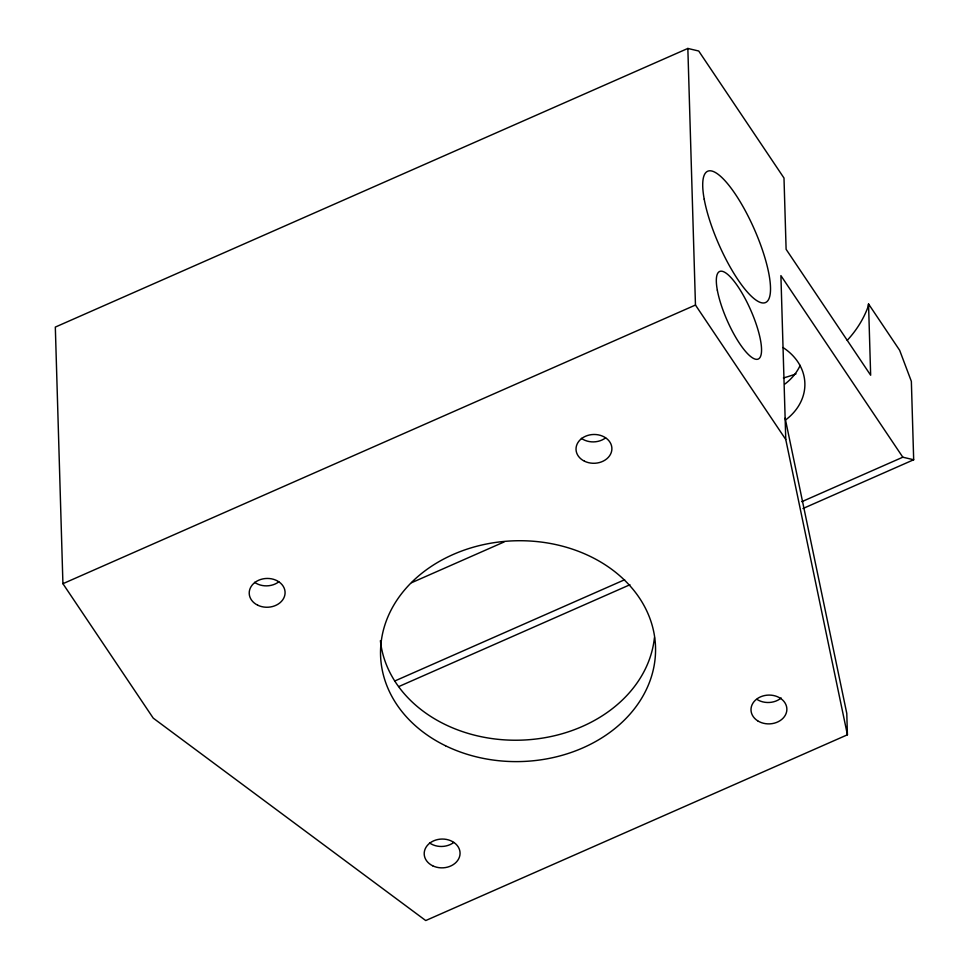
<?xml version="1.0" encoding="UTF-8"?>
<svg xmlns="http://www.w3.org/2000/svg" width="969" height="969" viewBox="0 0 969 969"><rect width="100%" height="100%" fill="white"/><g stroke="black" fill="none" stroke-linecap="round" stroke-linejoin="round"><path stroke-width="1.45" d="M802.962 508.531L913.682 459.754L911.357 381.35L899.644 350.281L868.539 303.951L867.836 307.415A131.554 105.621 -1.7 0 1 847.233 340.349M868.539 303.951L870.659 375.233L786.113 249.312L783.994 178.042L698.71 51.006L687.845 48.45L55.318 327.086L62.924 583.689L153.235 718.138L425.73 920.55L847.415 734.793L846.785 713.438L785.132 418.148M62.924 583.689L695.463 305.041L687.845 48.45M411.643 582.684L504.037 541.986M394.855 680.965L624.617 579.753M801.787 501.7L902.817 457.198L913.682 459.754M398.804 686.561L629.947 584.743M902.817 457.198L780.905 275.62L785.762 439.502L847.415 734.793M695.463 305.041L785.762 439.502M795.997 373.877A131.554 105.621 -1.7 0 1 783.388 377.958M800.176 365.374A59.799 48.014 -1.7 0 1 784.951 384.015M783 347.52A59.799 48.014 -1.7 0 1 786.004 419.65M654.438 637.614A137.537 110.418 -1.7 0 1 517.519 740.219A137.537 110.418 -1.7 0 1 380.393 640.679M605.601 437.879A17.939 14.402 -1.7 0 1 581.364 438.351M781.184 697.995A17.939 14.402 -1.7 0 1 756.983 699.4M278.793 581.836A17.939 14.402 -1.7 0 1 254.556 582.321M453.771 842.449A17.939 14.402 -1.7 0 1 429.533 842.921M704.209 199.202A71.754 19.295 66.2 0 0 761.44 302.752A71.754 19.295 66.2 0 0 744.131 208.601A71.754 19.295 66.2 0 0 704.209 199.202M717.326 290.155A47.844 12.863 66.2 0 0 755.481 359.196A47.844 12.863 66.2 0 0 743.95 296.417A47.844 12.863 66.2 0 0 717.326 290.155M757.613 720.779A17.939 14.402 -1.7 0 0 786.646 711.585A17.939 14.402 -1.7 0 0 762.542 696.093A17.939 14.402 -1.7 0 0 757.613 720.779M257.693 605.189A17.939 14.402 -1.7 0 0 285.08 593.113A17.939 14.402 -1.7 0 0 258.687 580.237A17.939 14.402 -1.7 0 0 257.693 605.189M584.501 461.22A17.939 14.402 -1.7 0 0 611.887 449.156A17.939 14.402 -1.7 0 0 585.494 436.268A17.939 14.402 -1.7 0 0 584.501 461.22M432.671 865.789A17.939 14.402 -1.7 0 0 460.057 853.725A17.939 14.402 -1.7 0 0 433.664 840.838A17.939 14.402 -1.7 0 0 432.671 865.789M445.51 745.755A137.537 110.418 -1.7 0 0 655.492 653.251A137.537 110.418 -1.7 0 0 453.141 554.486A137.537 110.418 -1.7 0 0 445.51 745.755"/></g></svg>
